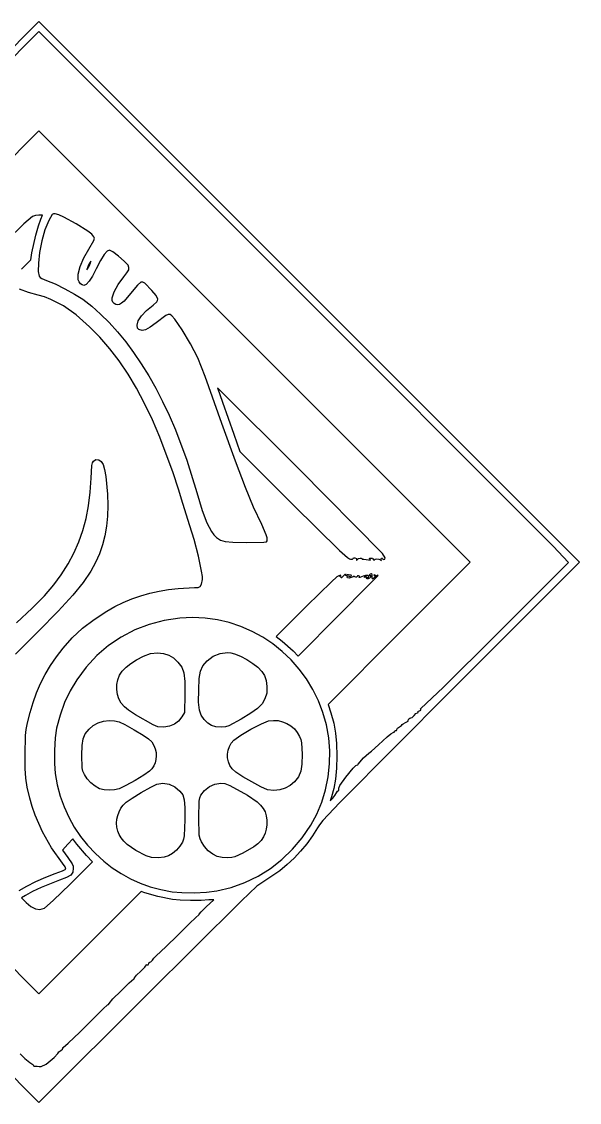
# Model space of a CAD drawing. Extents: x 261 to 578, y 442 to 759.
# Drawn here: x 414.5 to 578.3, y 442.1 to 759.2 of the extents above; entities that cross this region are included whole.
import ezdxf

# ---------------------------------------------------------------- set-up
doc = ezdxf.new("R2010")
doc.units = 0

msp = doc.modelspace()

# ---------------------------------------------------------------- linework, layer by layer
at = {"layer": 'Calque 1'}
for p, q in [((340.3353, 679.8946), (419.644, 759.2033)), ((419.644, 759.2033), (498.9527, 679.8946)), ((419.64395, 756.2918), (346.47005, 683.1347)), ((492.81785, 683.1347), (419.64395, 756.2918)), ((356.34245, 663.8864), (419.64395, 727.1879)), ((419.64395, 727.1879), (482.94515, 663.8867)), ((417.69876, 702.0537), (415.166312, 699.827037)), ((418.604391, 702.333563), (417.69876, 702.0537)), ((419.609, 702.45), (418.604391, 702.333563)), ((419.453122, 699.241539), (420.1422, 701.1934)), ((420.68429, 702.4502), (419.609, 702.45)), ((420.1422, 701.1934), (420.68429, 702.4502)), ((422.49309, 700.8464), (421.40005, 698.12818)), ((423.472227, 702.5742), (422.49309, 700.8464)), ((423.859656, 702.776675), (423.472227, 702.5742)), ((424.40629, 702.7666), (423.859656, 702.776675)), ((425.435701, 702.489602), (424.40629, 702.7666)), ((426.915999, 701.855184), (425.435701, 702.489602)), ((430.55193, 699.911), (426.915999, 701.855184)), ((415.166312, 699.827037), (410.25044, 695.0302)), ((418.672181, 696.530237), (419.453122, 699.241539)), ((421.40005, 698.12818), (420.469232, 694.867963)), ((433.959441, 697.727866), (430.55193, 699.911)), ((435.154214, 696.794761), (433.959441, 697.727866)), ((417.51987, 691.3906), (418.672181, 696.530237)), ((420.469232, 694.867963), (419.795309, 691.459189)), ((434.26575, 692.4488), (435.741471, 694.989888)), ((435.78389, 696.0996), (435.154214, 696.794761)), ((435.741471, 694.989888), (435.903853, 695.632311)), ((435.903853, 695.632311), (435.78389, 696.0996)), ((417.21308, 689.2936), (417.51987, 691.3906)), ((419.795309, 691.459189), (419.47295, 688.2953)), ((432.835798, 689.886342), (434.26575, 692.4488)), ((439.644149, 691.819833), (438.767316, 690.845463)), ((440.38493, 692.1317), (439.644149, 691.819833)), ((441.322181, 691.608102), (440.38493, 692.1317)), ((442.931567, 690.365938), (441.322181, 691.608102)), ((414.52621, 686.6188), (417.21308, 689.2936)), ((419.47295, 688.2953), (419.436113, 685.921439)), ((431.775912, 687.335163), (432.835798, 689.886342)), ((434.88317, 688.8875), (434.220569, 687.811387)), ((434.35968, 687.461), (434.788739, 688.409075)), ((434.788739, 688.409075), (434.88317, 688.8875)), ((434.88317, 688.8875), (434.88317, 688.8875)), ((437.712353, 689.150436), (436.43718, 686.6766)), ((438.767316, 690.845463), (437.712353, 689.150436)), ((444.614255, 688.898155), (442.931567, 690.365938)), ((445.77141, 687.6977), (444.614255, 688.898155)), ((419.436113, 685.921439), (419.695647, 684.560688)), ((431.092113, 684.146886), (431.183078, 685.077477)), ((431.183078, 685.077477), (431.775912, 687.335163)), ((434.220569, 687.811387), (433.68, 686.3548)), ((433.68, 686.3548), (434.35968, 687.461)), ((436.43718, 686.6766), (435.316688, 684.532364)), ((444.50659, 684.3265), (445.465202, 685.530472)), ((445.465202, 685.530472), (445.966902, 686.417325)), ((446.054652, 687.101566), (445.77141, 687.6977)), ((445.966902, 686.417325), (446.054652, 687.101566)), ((419.695647, 684.560688), (419.998188, 684.131102)), ((419.998188, 684.131102), (420.448783, 683.799842)), ((420.448783, 683.799842), (421.89275, 683.2257)), ((421.89275, 683.2257), (424.36875, 682.235388)), ((424.36875, 682.235388), (427.251944, 680.834975)), ((431.15428, 683.3955), (431.092113, 684.146886)), ((431.392034, 682.821534), (431.15428, 683.3955)), ((431.796137, 682.31385), (431.392034, 682.821534)), ((432.285557, 681.951366), (431.796137, 682.31385)), ((432.77926, 681.813), (432.285557, 681.951366)), ((433.49595, 682.111505), (432.77926, 681.813)), ((434.339019, 683.014313), (433.49595, 682.111505)), ((435.316688, 684.532364), (434.339019, 683.014313)), ((441.668981, 679.9332), (442.83728, 682.088131)), ((442.83728, 682.088131), (444.50659, 684.3265)), ((448.578535, 681.871475), (446.97644, 680.0125)), ((449.54208, 682.7391), (448.578535, 681.871475)), ((450.101661, 682.779694), (449.54208, 682.7391)), ((450.734761, 682.467375), (450.101661, 682.779694)), ((452.80738, 680.3565), (450.734761, 682.467375)), ((570.52095, 605.2636), (492.81785, 683.1347)), ((416.536679, 679.738325), (413.95555, 680.6564)), ((419.39848, 678.9311), (416.536679, 679.738325)), ((421.237894, 678.407982), (419.39848, 678.9311)), ((427.251944, 680.834975), (430.099241, 679.2549)), ((430.099241, 679.2549), (432.46755, 677.7256)), ((441.112227, 678.116219), (441.668981, 679.9332)), ((446.97644, 680.0125), (444.60472, 677.216913)), ((454.06191, 678.810672), (452.80738, 680.3565)), ((454.522954, 677.7683), (454.06191, 678.810672)), ((498.9527, 679.8946), (578.2614, 600.586)), ((423.078894, 677.711791), (421.237894, 678.407982)), ((424.92734, 676.838941), (423.078894, 677.711791)), ((426.789093, 675.78585), (424.92734, 676.838941)), ((430.57596, 673.124609), (426.789093, 675.78585)), ((432.46755, 677.7256), (435.114727, 675.682537)), ((435.114727, 675.682537), (437.705058, 673.410418)), ((441.097721, 677.413995), (441.112227, 678.116219)), ((441.27755, 676.8917), (441.097721, 677.413995)), ((441.664875, 676.500963), (441.27755, 676.8917)), ((442.173452, 676.2462), (441.664875, 676.500963)), ((442.724829, 676.153138), (442.173452, 676.2462)), ((443.24055, 676.2475), (442.724829, 676.153138)), ((443.892655, 676.600642), (443.24055, 676.2475)), ((444.60472, 677.216913), (443.892655, 676.600642)), ((451.186179, 674.40382), (453.15956, 676.0261)), ((453.15956, 676.0261), (454.214256, 676.937428)), ((454.214256, 676.937428), (454.463338, 677.344674)), ((454.463338, 677.344674), (454.522954, 677.7683)), ((434.48638, 669.6994), (430.57596, 673.124609)), ((437.705058, 673.410418), (440.234849, 670.915501)), ((448.799798, 671.400423), (449.716826, 672.841662)), ((449.716826, 672.841662), (451.186179, 674.40382)), ((456.869009, 672.93155), (454.03607, 670.8266)), ((457.582339, 673.250863), (456.869009, 672.93155)), ((458.1048, 673.2467), (457.582339, 673.250863)), ((458.652769, 672.83763), (458.1048, 673.2467)), ((459.470414, 671.877525), (458.652769, 672.83763)), ((437.539859, 666.585874), (434.48638, 669.6994)), ((440.234849, 670.915501), (442.700405, 668.204042)), ((448.48339, 670.1409), (448.799798, 671.400423)), ((448.601025, 669.300625), (448.48339, 670.1409)), ((448.99517, 668.8577), (448.601025, 669.300625)), ((452.269807, 669.518441), (450.942571, 668.79395)), ((454.03607, 670.8266), (452.269807, 669.518441)), ((461.642367, 668.731), (459.470414, 671.877525)), ((440.43462, 663.237645), (437.539859, 666.585874)), ((442.700405, 668.204042), (445.098031, 665.2823)), ((449.90186, 668.593559), (448.99517, 668.8577)), ((450.942571, 668.79395), (449.90186, 668.593559)), ((464.07594, 664.6607), (461.642367, 668.731)), ((443.181876, 659.637054), (440.43462, 663.237645)), ((445.098031, 665.2823), (447.424033, 662.15653)), ((466.22641, 660.5202), (464.07594, 664.6607)), ((482.94515, 663.8867), (546.24635, 600.5855)), ((445.792838, 655.766437), (443.181876, 659.637054)), ((447.424033, 662.15653), (449.674717, 658.83299)), ((468.451172, 655.114325), (466.22641, 660.5202)), ((449.674717, 658.83299), (451.846387, 655.317938)), ((448.278717, 651.608135), (445.792838, 655.766437)), ((451.846387, 655.317938), (453.935351, 651.617629)), ((473.35816, 641.3317), (468.451172, 655.114325)), ((450.650726, 647.144486), (448.278717, 651.608135)), ((453.935351, 651.617629), (455.937912, 647.738322)), ((495.86244, 627.9731), (472.01554, 651.7856)), ((472.01554, 651.7856), (473.5021, 647.5522)), ((452.920076, 642.357828), (450.650726, 647.144486)), ((455.937912, 647.738322), (457.850377, 643.686273)), ((473.5021, 647.5522), (476.79238, 638.1805)), ((455.09798, 637.2305), (452.920076, 642.357828)), ((457.850377, 643.686273), (459.669052, 639.467739)), ((477.293555, 630.272002), (473.35816, 641.3317)), ((459.669052, 639.467739), (463.010249, 630.556246)), ((476.79238, 638.1805), (478.59609, 633.0421)), ((459.012383, 626.814787), (455.09798, 637.2305)), ((478.59609, 633.0421), (494.42989, 617.2695)), ((434.95005, 625.2878), (435.190779, 628.966812)), ((435.190779, 628.966812), (435.368312, 629.757411)), ((435.368312, 629.757411), (435.63253, 630.1982)), ((435.63253, 630.1982), (436.370846, 630.679942)), ((436.370846, 630.679942), (437.161217, 630.661462)), ((437.161217, 630.661462), (437.888113, 630.180777)), ((437.888113, 630.180777), (438.436, 629.2759)), ((438.436, 629.2759), (438.852528, 627.796459)), ((463.010249, 630.556246), (465.93195, 621.0539)), ((480.207846, 622.507213), (477.293555, 630.272002)), ((520.47654, 603.1287), (495.86244, 627.9731)), ((434.666389, 621.096126), (434.95005, 625.2878)), ((438.852528, 627.796459), (439.230517, 625.728025)), ((439.230517, 625.728025), (439.75349, 620.5975)), ((460.629881, 621.98952), (459.012383, 626.814787)), ((461.87719, 617.8306), (460.629881, 621.98952)), ((482.609245, 616.743967), (480.207846, 622.507213)), ((434.174835, 617.166223), (434.666389, 621.096126)), ((439.75349, 620.5975), (439.858656, 617.240187)), ((465.93195, 621.0539), (467.490834, 615.804358)), ((433.463449, 613.459425), (434.174835, 617.166223)), ((439.858656, 617.240187), (439.772079, 614.099844)), ((463.94143, 611.216), (461.87719, 617.8306)), ((467.490834, 615.804358), (468.881107, 612.096188)), ((485.00596, 611.6889), (482.609245, 616.743967)), ((494.42989, 617.2695), (507.81369, 604.0731)), ((432.520292, 609.937062), (433.463449, 613.459425)), ((439.772079, 614.099844), (439.48666, 611.143879)), ((468.881107, 612.096188), (470.260539, 609.574498)), ((431.333426, 606.560467), (432.520292, 609.937062)), ((439.48666, 611.143879), (438.995297, 608.3397)), ((465.196224, 607.264797), (463.94143, 611.216)), ((470.260539, 609.574498), (470.995493, 608.647681)), ((486.369905, 608.660075), (485.00596, 611.6889)), ((429.890911, 603.29097), (431.333426, 606.560467)), ((438.995297, 608.3397), (438.290893, 605.654715)), ((466.459272, 602.3574), (465.196224, 607.264797)), ((470.995493, 608.647681), (471.7869, 607.8844)), ((471.7869, 607.8844), (472.903776, 607.068306)), ((472.903776, 607.068306), (474.244471, 606.6319)), ((474.244471, 606.6319), (476.517614, 606.454919)), ((476.517614, 606.454919), (480.43183, 606.4171)), ((480.43183, 606.4171), (485.64036, 606.479313)), ((485.64036, 606.479313), (486.433612, 606.617223)), ((486.593054, 607.7253), (486.369905, 608.660075)), ((486.433612, 606.617223), (486.61268, 606.8698)), ((486.61272, 606.8698), (486.593054, 607.7253)), ((486.61268, 606.8698), (486.61272, 606.8698)), ((428.180809, 600.089904), (429.890911, 603.29097)), ((437.366347, 603.056331), (436.214559, 600.511957)), ((438.290893, 605.654715), (437.366347, 603.056331)), ((507.81369, 604.0731), (510.183743, 601.962497)), ((521.206599, 601.8282), (520.47654, 603.1287)), ((575.05011, 600.5495), (570.52095, 605.2636)), ((426.19118, 596.9186), (428.180809, 600.089904)), ((436.214559, 600.511957), (434.82843, 597.989)), ((467.385342, 597.961053), (466.459272, 602.3574)), ((510.183743, 601.962497), (510.761735, 601.581032)), ((510.761735, 601.581032), (511.11539, 601.4781)), ((511.11539, 601.4781), (511.676222, 601.5308)), ((511.676222, 601.5308), (511.82847, 601.6837)), ((511.82847, 601.6837), (511.920402, 601.82645)), ((511.920402, 601.82645), (512.33623, 601.8546)), ((512.33623, 601.8546), (512.797181, 601.715825)), ((512.797181, 601.715825), (512.85833, 601.3933)), ((512.85833, 601.3933), (512.813818, 601.12035)), ((512.813818, 601.12035), (513.08627, 601.3823)), ((513.08627, 601.3823), (513.471115, 601.67335)), ((513.471115, 601.67335), (513.90162, 601.8159)), ((513.90162, 601.8159), (513.90162, 601.8133)), ((513.90162, 601.8133), (514.228627, 601.778487)), ((514.228627, 601.778487), (514.36464, 601.6428)), ((514.36464, 601.6428), (514.539514, 601.497188)), ((514.539514, 601.497188), (514.95996, 601.4379)), ((514.95996, 601.4379), (516.32606, 601.2646)), ((516.32606, 601.2646), (516.89807, 601.191013)), ((516.644412, 601.774238), (517.10771, 601.8153)), ((516.77942, 601.4715), (516.644412, 601.774238)), ((516.89807, 601.191013), (516.77942, 601.4715)), ((517.10771, 601.8153), (517.531094, 601.735138)), ((517.531094, 601.735138), (517.64223, 601.5964)), ((517.64223, 601.5964), (517.79991, 601.25)), ((517.79991, 601.25), (517.989876, 601.195625)), ((517.989876, 601.195625), (518.069, 601.298)), ((518.069, 601.298), (518.296722, 601.487238)), ((518.296722, 601.487238), (518.82911, 601.54815)), ((518.82911, 601.54815), (519.440578, 601.481488)), ((519.440578, 601.481488), (519.90554, 601.288)), ((519.90554, 601.288), (520.165376, 601.113825)), ((520.046296, 601.5675), (520.18116, 601.7767)), ((520.09966, 601.298), (520.046296, 601.5675)), ((520.165376, 601.113825), (520.09966, 601.298)), ((520.18116, 601.7767), (520.371073, 601.811563)), ((520.371073, 601.811563), (520.45006, 601.6626)), ((520.45006, 601.6626), (520.56664, 601.464713)), ((520.56664, 601.464713), (520.84693, 601.3824)), ((520.84693, 601.3824), (521.163714, 601.495003)), ((521.163714, 601.495003), (521.206599, 601.8282)), ((546.24635, 600.5855), (525.38545, 579.7233)), ((578.2614, 600.586), (540.5129, 562.8166)), ((553.52081, 579.0191), (575.05011, 600.5495)), ((423.984045, 593.923867), (426.19118, 596.9186)), ((434.82843, 597.989), (432.594039, 594.648244)), ((467.614124, 596.413037), (467.385342, 597.961053)), ((467.6292, 595.543), (467.614124, 596.413037)), ((507.07077, 596.264248), (505.475564, 594.861813)), ((507.67505, 596.5704), (507.07077, 596.264248)), ((507.939161, 596.433862), (507.67505, 596.5704)), ((508.01902, 596.6514), (507.939161, 596.433862)), ((508.070289, 596.866988), (508.01902, 596.6514)), ((508.26615, 596.6304), (508.070289, 596.866988)), ((508.37525, 595.9689), (508.26615, 596.6304)), ((508.92056, 596.4855), (508.480175, 596.006325)), ((509.400664, 596.949088), (508.92056, 596.4855)), ((509.60116, 596.9485), (509.400664, 596.949088)), ((509.684394, 596.714937), (509.60116, 596.9485)), ((509.88267, 596.6178), (509.684394, 596.714937)), ((510.032669, 596.695275), (509.88267, 596.6178)), ((510.043177, 597.0157), (509.99984, 596.8815)), ((509.99984, 596.8815), (510.032669, 596.695275)), ((510.48619, 596.8985), (510.043177, 597.0157)), ((510.0543, 596.2684), (510.230991, 596.50962)), ((510.176551, 596.017264), (510.0543, 596.2684)), ((510.230991, 596.50962), (510.491827, 596.604788)), ((511.25096, 596.767), (510.48619, 596.8985)), ((510.491827, 596.604788), (511.09296, 596.3444)), ((511.09296, 596.3444), (511.300216, 596.23535)), ((511.36636, 596.4767), (511.25096, 596.767)), ((511.83072, 596.3354), (511.286257, 596.059192)), ((511.300216, 596.23535), (511.36636, 596.4767)), ((512.125641, 596.50615), (511.83072, 596.3354)), ((512.24831, 596.4294), (512.125641, 596.50615)), ((512.36489, 596.250788), (512.24831, 596.4294)), ((512.64518, 596.1765), (512.36489, 596.250788)), ((512.925475, 596.241263), (512.64518, 596.1765)), ((513.04206, 596.397), (512.925475, 596.241263)), ((513.163229, 596.552725), (513.04206, 596.397)), ((513.45455, 596.6174), (513.163229, 596.552725)), ((513.697824, 596.539713), (513.45455, 596.6174)), ((513.652674, 596.15118), (513.70352, 596.3529)), ((513.70352, 596.3529), (513.697824, 596.539713)), ((514.74858, 596.4559), (513.827639, 596.102863)), ((515.490719, 596.685289), (514.74858, 596.4559)), ((515.207431, 596.142913), (515.29052, 596.3518)), ((515.35982, 596.181), (515.207431, 596.142913)), ((515.29052, 596.3518), (515.524913, 596.539825)), ((515.589875, 596.213663), (515.35982, 596.181)), ((516.124969, 596.649788), (515.490719, 596.685289)), ((515.524913, 596.539825), (515.82058, 596.2648)), ((515.74577, 596.0466), (515.589875, 596.213663)), ((515.82058, 596.2648), (516.094719, 596.009663)), ((516.46122, 596.404417), (516.124969, 596.649788)), ((516.30936, 596.0042), (516.46122, 596.404417)), ((516.58613, 596.8368), (516.546554, 596.645525)), ((516.546554, 596.645525), (516.79992, 596.6827)), ((516.841666, 597.055375), (516.58613, 596.8368)), ((516.91817, 596.2303), (516.636375, 595.860736)), ((516.79992, 596.6827), (517.075488, 596.695375)), ((517.18739, 597.1463), (516.841666, 597.055375)), ((517.075488, 596.695375), (516.91817, 596.2303)), ((517.469582, 597.0022), (517.18739, 597.1463)), ((517.399015, 595.997063), (517.43538, 596.5011)), ((517.43538, 596.5011), (517.469582, 597.0022)), ((518.00291, 596.8817), (517.94224, 596.7676)), ((517.94224, 596.7676), (518.21697, 596.4933)), ((518.47663, 596.5999), (518.00291, 596.8817)), ((518.21697, 596.4933), (518.573631, 596.165888)), ((518.573631, 596.165888), (518.26757, 596.0964)), ((518.751141, 596.508475), (518.47663, 596.5999)), ((518.490981, 596.012977), (519.08848, 596.632704)), ((519.21985, 596.7856), (518.751141, 596.508475)), ((519.08848, 596.632704), (519.21985, 596.7856)), ((421.230454, 590.757937), (423.984045, 593.923867)), ((432.594039, 594.648244), (429.547337, 590.887075)), ((460.52217, 592.8974), (465.3303, 593.1746)), ((465.3303, 593.1746), (466.364603, 593.209075)), ((466.364603, 593.209075), (466.945076, 593.4639)), ((466.945076, 593.4639), (467.292886, 594.166175)), ((467.292886, 594.166175), (467.6292, 595.543)), ((505.475564, 594.861813), (498.27978, 587.8046)), ((507.75145, 585.1611), (516.08575, 593.563738)), ((508.480175, 596.006325), (508.37525, 595.9689)), ((510.661035, 595.950338), (510.176551, 596.017264)), ((511.286257, 596.059192), (510.661035, 595.950338)), ((513.827639, 596.102863), (513.652674, 596.15118)), ((515.964818, 595.755508), (515.74577, 596.0466)), ((516.290139, 595.698013), (515.964818, 595.755508)), ((516.08575, 593.563738), (518.490981, 596.012977)), ((516.094719, 596.009663), (516.30936, 596.0042)), ((516.636375, 595.860736), (516.290139, 595.698013)), ((517.53899, 595.6917), (517.399015, 595.997063)), ((517.726543, 595.6581), (517.53899, 595.6917)), ((517.80455, 595.8078), (517.726543, 595.6581)), ((517.940563, 596.009888), (517.80455, 595.8078)), ((518.26757, 596.0964), (517.940563, 596.009888)), ((417.6668, 587.137639), (421.230454, 590.757937)), ((429.547337, 590.887075), (425.306407, 586.266219)), ((444.354955, 588.769873), (446.883282, 589.816319)), ((446.883282, 589.816319), (449.486813, 590.722112)), ((449.486813, 590.722112), (452.159006, 591.485186)), ((452.159006, 591.485186), (454.893323, 592.10347)), ((454.893323, 592.10347), (457.683225, 592.574898)), ((457.683225, 592.574898), (460.52217, 592.8974)), ((413.02948, 582.7798), (417.6668, 587.137639)), ((439.55007, 586.2633), (441.908371, 587.584844)), ((441.908371, 587.584844), (444.354955, 588.769873)), ((498.27978, 587.8046), (489.22442, 578.7568)), ((425.306407, 586.266219), (419.48933, 580.3464)), ((432.43723, 581.192437), (435.810278, 583.817555)), ((435.810278, 583.817555), (439.55007, 586.2633)), ((456.382465, 583.51), (451.95379, 582.346647)), ((461.00486, 584.1942), (456.382465, 583.51)), ((464.729223, 584.366857), (461.00486, 584.1942)), ((468.39931, 584.193831), (464.729223, 584.366857)), ((471.99712, 583.688255), (468.39931, 584.193831)), ((475.504652, 582.863259), (471.99712, 583.688255)), ((495.7039, 573.0697), (507.7515, 585.1616)), ((507.7515, 585.1616), (507.75145, 585.1611)), ((419.48933, 580.3464), (412.784153, 573.562317)), ((429.418002, 578.376952), (432.43723, 581.192437)), ((447.741309, 580.717595), (443.767497, 578.6363)), ((451.95379, 582.346647), (447.741309, 580.717595)), ((478.903905, 581.731977), (475.504652, 582.863259)), ((482.176877, 580.307539), (478.903905, 581.731977)), ((485.305566, 578.603078), (482.176877, 580.307539)), ((426.73967, 575.3601), (429.418002, 578.376952)), ((443.767497, 578.6363), (440.054832, 576.116218)), ((488.271973, 576.631725), (485.305566, 578.603078)), ((489.22442, 578.7568), (491.01293, 577.3861)), ((491.01293, 577.3861), (494.2476, 574.5426)), ((525.38545, 579.7233), (504.52455, 558.8612)), ((538.240747, 563.85945), (553.52081, 579.0191)), ((424.798442, 572.817869), (426.73967, 575.3601)), ((440.054832, 576.116218), (436.625787, 573.170803)), ((452.333119, 573.835587), (454.43659, 573.9783)), ((454.43659, 573.9783), (456.227317, 573.820058)), ((472.806379, 573.83325), (474.93016, 574.096197)), ((474.93016, 574.096197), (475.983555, 574.000625)), ((475.983555, 574.000625), (477.00791, 573.7475)), ((491.058094, 574.406612), (488.271973, 576.631725)), ((493.645929, 571.94087), (491.058094, 574.406612)), ((494.2476, 574.5426), (495.7039, 573.0697)), ((423.054165, 570.254942), (424.798442, 572.817869)), ((436.625787, 573.170803), (433.502838, 569.813512)), ((445.194775, 569.800897), (446.583521, 570.909211)), ((446.583521, 570.909211), (448.276891, 571.979197)), ((448.276891, 571.979197), (450.28499, 573.0235)), ((450.28499, 573.0235), (452.333119, 573.835587)), ((456.227317, 573.820058), (457.754446, 573.344687)), ((457.754446, 573.344687), (459.124115, 572.503973)), ((459.124115, 572.503973), (460.44246, 571.2497)), ((460.44246, 571.2497), (461.562217, 569.772144)), ((467.730399, 570.188986), (468.98173, 571.621)), ((468.98173, 571.621), (469.841199, 572.37325)), ((469.841199, 572.37325), (470.776818, 572.995803)), ((470.776818, 572.995803), (472.806379, 573.83325)), ((477.00791, 573.7475), (478.756295, 573.030764)), ((478.756295, 573.030764), (480.650749, 572.034738)), ((480.650749, 572.034738), (482.438866, 570.905117)), ((482.438866, 570.905117), (483.86824, 569.7876)), ((496.017477, 569.247631), (493.645929, 571.94087)), ((420.124326, 564.999887), (421.498804, 567.654541)), ((421.498804, 567.654541), (423.054165, 570.254942)), ((433.502838, 569.813512), (430.70846, 566.0578)), ((443.290737, 567.418714), (444.100549, 568.641612)), ((444.100549, 568.641612), (445.194775, 569.800897)), ((461.562217, 569.772144), (462.189275, 568.084025)), ((462.189275, 568.084025), (462.44629, 565.607544)), ((466.65961, 566.502095), (467.009596, 568.665988)), ((467.009596, 568.665988), (467.730399, 570.188986)), ((483.86824, 569.7876), (485.087671, 568.531136)), ((485.087671, 568.531136), (485.876436, 567.304588)), ((498.154737, 566.340028), (496.017477, 569.247631)), ((418.922698, 562.274204), (420.124326, 564.999887)), ((430.70846, 566.0578), (428.783935, 562.827039)), ((442.46674, 563.2419), (442.483937, 564.731501)), ((442.483937, 564.731501), (442.755234, 566.119558)), ((442.755234, 566.119558), (443.290737, 567.418714)), ((462.44629, 565.607544), (462.45592, 561.7649)), ((466.52073, 563.1474), (466.65961, 566.502095)), ((485.876436, 567.304588), (486.326203, 565.914295)), ((486.326203, 565.914295), (486.52864, 564.1666)), ((500.039706, 563.231192), (498.154737, 566.340028)), ((417.885885, 559.460714), (418.922698, 562.274204)), ((428.783935, 562.827039), (427.155821, 559.382388)), ((442.679115, 561.777277), (442.46674, 563.2419)), ((443.11159, 560.463487), (442.679115, 561.777277)), ((462.45592, 561.7649), (462.37412, 556.4891)), ((466.507382, 559.554906), (466.52073, 563.1474)), ((486.512192, 562.126575), (485.97202, 560.5364)), ((486.52864, 564.1666), (486.512192, 562.126575)), ((501.654384, 559.934254), (500.039706, 563.231192)), ((540.5129, 562.8166), (507.853575, 530.000175)), ((531.73621, 557.6464), (538.240747, 563.85945)), ((417.005853, 556.542638), (417.885885, 559.460714)), ((427.155821, 559.382388), (425.829457, 555.736642)), ((443.777885, 559.26923), (443.11159, 560.463487)), ((444.69172, 558.1632), (443.777885, 559.26923)), ((445.925862, 557.182375), (444.69172, 558.1632)), ((466.711374, 557.226275), (466.507382, 559.554906)), ((485.101227, 559.063917), (483.798699, 557.701713)), ((485.97202, 560.5364), (485.101227, 559.063917)), ((502.980769, 556.462346), (501.654384, 559.934254)), ((504.52455, 558.8612), (505.31409, 556.3736)), ((416.27457, 553.5032), (417.005853, 556.542638)), ((425.829457, 555.736642), (424.81018, 551.9026)), ((448.00907, 555.799475), (445.925862, 557.182375)), ((453.11367, 552.8437), (448.00907, 555.799475)), ((461.57337, 555.195), (460.58656, 553.935892)), ((462.37412, 556.4891), (461.57337, 555.195)), ((467.223066, 555.671156), (466.711374, 557.226275)), ((468.13282, 554.3992), (467.223066, 555.671156)), ((481.844419, 556.260402), (479.01837, 554.5506)), ((483.798699, 557.701713), (481.844419, 556.260402)), ((504.00086, 552.8286), (502.980769, 556.462346)), ((505.31409, 556.3736), (506.171966, 553.332242)), ((528.76611, 554.9147), (529.2014, 555.04115)), ((529.2014, 555.04115), (529.73788, 555.5861)), ((529.73788, 555.5861), (530.269169, 556.160538)), ((530.269169, 556.160538), (530.70202, 556.3995)), ((530.70202, 556.3995), (530.915612, 556.468375)), ((530.915612, 556.468375), (530.91982, 556.634)), ((530.91982, 556.634), (530.97985, 556.842075)), ((530.97985, 556.842075), (531.3277, 557.0131)), ((531.3277, 557.0131), (531.683661, 557.2044)), ((531.68071, 557.4809), (531.611328, 557.666325)), ((531.611328, 557.666325), (531.73621, 557.6464)), ((531.683661, 557.2044), (531.68071, 557.4809)), ((415.892395, 551.535869), (416.27457, 553.5032)), ((424.81018, 551.9026), (424.436206, 549.102456)), ((434.32215, 551.5963), (435.557508, 552.707717)), ((435.557508, 552.707717), (436.96922, 553.506938)), ((436.96922, 553.506938), (438.547214, 553.989639)), ((438.547214, 553.989639), (440.28142, 554.1515)), ((440.28142, 554.1515), (441.795308, 554.084394)), ((441.795308, 554.084394), (443.14487, 553.74515)), ((443.14487, 553.74515), (444.881717, 552.926881)), ((444.881717, 552.926881), (447.55746, 551.4227)), ((453.1137, 552.8437), (453.11367, 552.8437)), ((454.536676, 552.290837), (453.1137, 552.8437)), ((456.31447, 552.229), (454.536676, 552.290837)), ((457.976364, 552.463739), (456.31447, 552.229)), ((459.393976, 553.029088), (457.976364, 552.463739)), ((460.58656, 553.935892), (459.393976, 553.029088)), ((469.223567, 553.369975), (468.13282, 554.3992)), ((470.30137, 552.6502), (469.223567, 553.369975)), ((471.543518, 552.27725), (470.30137, 552.6502)), ((470.30137, 552.6502), (470.30137, 552.6502)), ((473.22962, 552.2274), (471.543518, 552.27725)), ((474.357863, 552.3168), (473.22962, 552.2274)), ((475.37563, 552.604125), (474.357863, 552.3168)), ((479.01837, 554.5506), (475.37563, 552.604125)), ((481.864019, 551.628388), (484.913598, 553.202442)), ((484.913598, 553.202442), (487.05208, 554.0341)), ((487.05208, 554.0341), (488.430842, 554.193042)), ((488.430842, 554.193042), (489.803194, 554.111002)), ((489.803194, 554.111002), (491.137613, 553.803888)), ((491.137613, 553.803888), (492.402573, 553.287613)), ((492.402573, 553.287613), (493.566547, 552.578085)), ((493.566547, 552.578085), (494.598012, 551.691217)), ((504.670952, 549.084254), (504.00086, 552.8286)), ((506.171966, 553.332242), (506.716492, 550.459212)), ((524.68351, 551.4823), (524.916675, 551.889375)), ((524.916675, 551.889375), (525.47726, 552.2984)), ((525.47726, 552.2984), (526.037849, 552.659025)), ((526.037849, 552.659025), (526.27101, 552.9496)), ((526.27101, 552.9496), (526.541084, 553.217175)), ((526.541084, 553.217175), (527.19041, 553.5227)), ((527.19041, 553.5227), (527.99348, 553.9715)), ((527.959112, 554.243764), (528.154896, 554.587513)), ((527.99348, 553.9715), (527.959112, 554.243764)), ((528.154896, 554.587513), (528.46313, 554.859055)), ((528.46313, 554.859055), (528.76611, 554.9147)), ((415.55613, 544.0972), (415.678447, 549.7467)), ((415.678447, 549.7467), (415.892395, 551.535869)), ((424.436206, 549.102456), (424.221981, 545.3476)), ((432.281505, 546.825963), (432.573841, 548.7524)), ((432.573841, 548.7524), (433.212701, 550.192988)), ((433.212701, 550.192988), (434.32215, 551.5963)), ((447.55746, 551.4227), (450.229421, 549.847937)), ((450.229421, 549.847937), (451.827636, 548.760075)), ((451.827636, 548.760075), (452.742738, 547.84835)), ((476.86918, 548.3829), (478.862745, 549.844389)), ((478.862745, 549.844389), (481.864019, 551.628388)), ((494.598012, 551.691217), (495.465441, 550.642919)), ((495.465441, 550.642919), (496.13731, 549.4491)), ((496.13731, 549.4491), (496.462898, 548.595514)), ((496.462898, 548.595514), (496.663691, 547.636037)), ((504.97175, 545.268772), (504.670952, 549.084254)), ((506.716492, 550.459212), (507.000465, 547.374852)), ((519.26712, 547.0068), (521.86074, 549.3219)), ((521.86074, 549.3219), (522.923324, 550.20945)), ((522.923324, 550.20945), (523.56479, 550.5786)), ((523.56479, 550.5786), (523.850596, 550.694775)), ((523.850596, 550.694775), (524.05808, 550.974)), ((524.05808, 550.974), (524.234789, 551.21025)), ((524.234789, 551.21025), (524.44665, 551.223)), ((524.44665, 551.223), (524.613935, 551.238538)), ((524.613935, 551.238538), (524.68351, 551.4823)), ((432.21163, 543.9651), (432.281505, 546.825963)), ((452.742738, 547.84835), (453.36536, 546.802)), ((453.36536, 546.802), (453.761797, 545.811049)), ((453.761797, 545.811049), (453.990824, 544.786416)), ((474.974767, 544.3082), (475.148058, 545.423422)), ((475.148058, 545.423422), (475.522714, 546.492428)), ((475.522714, 546.492428), (476.097, 547.487995)), ((476.097, 547.487995), (476.86918, 548.3829)), ((496.663691, 547.636037), (496.85078, 544.2296)), ((507.000465, 547.374852), (507.07668, 543.6995)), ((517.2587, 545.1816), (519.26712, 547.0068)), ((415.590998, 540.106387), (415.55613, 544.0972)), ((424.221981, 545.3476), (424.196601, 541.554569)), ((432.31445, 540.21775), (432.21163, 543.9651)), ((453.962824, 542.730725), (453.713881, 541.746979)), ((454.056486, 543.751756), (453.962824, 542.730725)), ((453.990824, 544.786416), (454.056486, 543.751756)), ((475.00458, 543.173984), (474.974767, 544.3082)), ((475.239232, 542.047997), (475.00458, 543.173984)), ((496.85078, 544.2296), (496.826692, 541.309837)), ((504.910318, 541.427467), (504.97175, 545.268772)), ((507.07668, 543.6995), (506.970902, 540.139091)), ((513.30643, 541.32), (514.89393, 543.1493)), ((514.89393, 543.1493), (516.48143, 544.5636)), ((516.48143, 544.5636), (517.2587, 545.1816)), ((415.772378, 537.1844), (415.590998, 540.106387)), ((424.196601, 541.554569), (424.38916, 538.6399)), ((432.537908, 539.282597), (432.31445, 540.21775)), ((432.96045, 538.3391), (432.537908, 539.282597)), ((452.0758, 539.256), (450.46159, 538.141764)), ((452.766327, 539.985961), (452.0758, 539.256)), ((453.313701, 540.824172), (452.766327, 539.985961)), ((453.713881, 541.746979), (453.313701, 540.824172)), ((475.68046, 540.957461), (475.239232, 542.047997)), ((476.33, 539.9296), (475.68046, 540.957461)), ((477.41953, 538.988302), (476.33, 539.9296)), ((496.515646, 539.236375), (495.818127, 537.6479)), ((496.826692, 541.309837), (496.515646, 539.236375)), ((504.493716, 537.60565), (504.910318, 541.427467)), ((506.970902, 540.139091), (506.671524, 536.96585)), ((509.66399, 537.4994), (511.899226, 540.156687)), ((511.899226, 540.156687), (512.67425, 540.898067)), ((512.67425, 540.898067), (513.09929, 541.1198)), ((513.09929, 541.1198), (513.245584, 541.151575)), ((513.245584, 541.151575), (513.30643, 541.32)), ((419.64315, 473.9827), (356.34205, 537.2838)), ((416.184243, 534.543812), (415.772378, 537.1844)), ((424.38916, 538.6399), (425.010876, 535.253849)), ((433.771978, 537.049361), (432.96045, 538.3391)), ((434.85608, 535.853062), (433.771978, 537.049361)), ((447.851674, 536.581287), (445.124845, 535.078917)), ((450.46159, 538.141764), (447.851674, 536.581287)), ((479.434284, 537.634513), (477.41953, 538.988302)), ((484.72637, 534.6423), (479.434284, 537.634513)), ((494.63462, 536.1831), (493.337226, 535.05262)), ((495.818127, 537.6479), (494.63462, 536.1831)), ((503.729009, 533.848633), (504.493716, 537.60565)), ((506.671524, 536.96585), (506.177804, 534.174209)), ((507.943339, 535.042662), (509.66399, 537.4994)), ((416.91057, 531.3972), (416.184243, 534.543812)), ((425.010876, 535.253849), (425.886956, 531.976264)), ((436.106847, 534.849983), (434.85608, 535.853062)), ((437.41837, 534.1399), (436.106847, 534.849983)), ((437.41837, 534.1398), (437.41837, 534.1399)), ((438.732398, 533.789575), (437.41837, 534.1398)), ((440.25039, 533.672675), (438.732398, 533.789575)), ((441.787755, 533.789137), (440.25039, 533.672675)), ((443.1599, 534.139), (441.787755, 533.789137)), ((445.124845, 535.078917), (443.1599, 534.139)), ((446.942499, 531.383014), (449.674625, 533.044613)), ((449.674625, 533.044613), (452.439961, 534.59238)), ((452.439961, 534.59238), (454.27769, 535.4654)), ((454.27769, 535.4654), (456.021443, 535.73657)), ((456.021443, 535.73657), (457.803941, 535.463363)), ((457.803941, 535.463363), (459.496277, 534.684748)), ((459.496277, 534.684748), (460.96954, 533.4397)), ((460.96954, 533.4397), (461.829418, 532.29247)), ((467.19116, 532.224), (468.242769, 533.655841)), ((468.242769, 533.655841), (469.642317, 534.77015)), ((469.642317, 534.77015), (471.270837, 535.494684)), ((471.270837, 535.494684), (473.00936, 535.7572)), ((473.00936, 535.7572), (474.175196, 535.618488)), ((474.175196, 535.618488), (475.641179, 535.0852)), ((475.641179, 535.0852), (480.84033, 532.222)), ((486.694944, 533.8152), (484.72636, 534.6423)), ((484.72636, 534.6423), (484.72637, 534.6423)), ((488.62143, 533.6463), (486.694944, 533.8152)), ((490.36325, 533.797973), (488.62143, 533.6463)), ((491.924309, 534.262162), (490.36325, 533.797973)), ((493.337226, 535.05262), (491.924309, 534.262162)), ((502.623257, 530.201728), (503.729009, 533.848633)), ((506.177804, 534.174209), (505.489, 531.7586)), ((506.516119, 532.123587), (506.96928, 532.8826)), ((506.96928, 532.8826), (507.265272, 533.421262)), ((507.265272, 533.421262), (507.53329, 533.6453)), ((507.53329, 533.6453), (507.661892, 533.72075)), ((507.615299, 534.320698), (507.943339, 535.042662)), ((507.62269, 533.9021), (507.615299, 534.320698)), ((507.661892, 533.72075), (507.62269, 533.9021)), ((417.614998, 528.8859), (416.91057, 531.3972)), ((425.886956, 531.976264), (427.012765, 528.816356)), ((444.37584, 529.330994), (445.2044, 530.1685)), ((445.2044, 530.1685), (446.942499, 531.383014)), ((461.829418, 532.29247), (462.297482, 530.889538)), ((462.297482, 530.889538), (462.474596, 528.663611)), ((466.60745, 525.5765), (466.693539, 530.474275)), ((466.693539, 530.474275), (466.868468, 531.487081)), ((466.868468, 531.487081), (467.19116, 532.224)), ((480.84033, 532.222), (483.656974, 530.292934)), ((483.656974, 530.292934), (484.672807, 529.336885)), ((501.183523, 526.710246), (502.623257, 530.201728)), ((507.853575, 530.000175), (502.957222, 524.804538)), ((505.489, 531.7586), (505.08702, 530.6193)), ((505.08702, 530.6193), (505.8702, 531.3696)), ((505.8702, 531.3696), (506.516119, 532.123587)), ((418.473022, 526.387461), (417.614998, 528.8859)), ((427.012765, 528.816356), (428.38367, 525.783338)), ((442.749375, 526.300775), (443.143541, 527.380479)), ((443.143541, 527.380479), (443.687292, 528.396103)), ((443.687292, 528.396103), (444.37584, 529.330994)), ((462.474596, 528.663611), (462.46162, 525.0474)), ((484.672807, 529.336885), (485.450215, 528.351175)), ((485.450215, 528.351175), (486.006622, 527.309318)), ((486.006622, 527.309318), (486.359453, 526.184828)), ((499.41687, 523.4195), (501.183523, 526.710246)), ((420.627526, 521.473487), (418.473022, 526.387461)), ((428.38367, 525.783338), (429.995036, 522.886421)), ((442.428941, 524.015734), (442.509579, 525.173643)), ((442.512245, 522.843703), (442.428941, 524.015734)), ((442.509579, 525.173643), (442.749375, 526.300775)), ((462.46162, 525.0474), (462.292419, 520.346025)), ((466.700381, 520.527913), (466.60745, 525.5765)), ((486.359453, 526.184828), (486.526134, 524.951218)), ((486.52409, 523.582), (486.369559, 522.262855)), ((486.526134, 524.951218), (486.52409, 523.582)), ((496.923474, 519.753917), (499.41687, 523.4195)), ((501.954311, 523.56019), (501.3766, 522.6659)), ((502.957222, 524.804538), (501.954311, 523.56019)), ((419.6442, 442.1003), (340.2689, 521.343)), ((423.329428, 516.74392), (420.627526, 521.473487)), ((429.995036, 522.886421), (431.842229, 520.134817)), ((431.842229, 520.134817), (433.920615, 517.53774)), ((442.76428, 521.6742), (442.512245, 522.843703)), ((443.161937, 520.681354), (442.76428, 521.6742)), ((443.770597, 519.688461), (443.161937, 520.681354)), ((462.292419, 520.346025), (462.08973, 519.301659)), ((466.920384, 519.470745), (466.700381, 520.527913)), ((486.047602, 521.068503), (485.538307, 519.975218)), ((486.369559, 522.262855), (486.047602, 521.068503)), ((499.875146, 520.272074), (498.227388, 517.989109)), ((501.3766, 522.6659), (499.875146, 520.272074)), ((428.0675, 517.8609), (426.5232, 516.1219)), ((429.6118, 519.389), (428.0675, 517.8609)), ((430.73751, 517.8981), (429.6118, 519.389)), ((433.60647, 514.5591), (430.73751, 517.8981)), ((433.920615, 517.53774), (436.22556, 515.1044)), ((444.576072, 518.707921), (443.770597, 519.688461)), ((445.564172, 517.752138), (444.576072, 518.707921)), ((448.031499, 515.964445), (445.564172, 517.752138)), ((460.967929, 517.231887), (460.02483, 516.1171)), ((461.73405, 518.4552), (460.967929, 517.231887)), ((462.08973, 519.301659), (461.73405, 518.4552)), ((467.34838, 518.5115), (466.920384, 519.470745)), ((468.207284, 517.147631), (467.34838, 518.5115)), ((469.33982, 515.907775), (468.207284, 517.147631)), ((482.687272, 517.064509), (479.48483, 515.1944)), ((483.878055, 517.996947), (482.687272, 517.064509)), ((484.821762, 518.959275), (483.878055, 517.996947)), ((485.538307, 519.975218), (484.821762, 518.959275)), ((494.097381, 516.403998), (496.923474, 519.753917)), ((498.227388, 517.989109), (496.439255, 515.822915)), ((426.53407, 512.2874), (423.329428, 516.74392)), ((426.5232, 516.1219), (428.1107, 513.9135)), ((428.1107, 513.9135), (429.423592, 512.0646)), ((435.34973, 512.7112), (433.60647, 514.5591)), ((436.22556, 515.1044), (438.653618, 512.904725)), ((451.05907, 514.4246), (448.031499, 515.964445)), ((452.692986, 513.915437), (451.05907, 514.4246)), ((451.05907, 514.4246), (451.05907, 514.4246)), ((454.714, 513.8907), (452.692986, 513.915437)), ((456.348347, 514.069895), (454.714, 513.8907)), ((457.676637, 514.458087), (456.348347, 514.069895)), ((458.851317, 515.119186), (457.676637, 514.458087)), ((460.02483, 516.1171), (458.851317, 515.119186)), ((470.625333, 514.903906), (469.33982, 515.907775)), ((471.94317, 514.248), (470.625333, 514.903906)), ((473.379794, 513.937613), (471.94317, 514.248)), ((471.94317, 514.248), (471.94317, 514.248)), ((475.1192, 513.8757), (473.379794, 513.937613)), ((476.199836, 513.951992), (475.1192, 513.8757)), ((477.113652, 514.144638), (476.199836, 513.951992)), ((479.48483, 515.1944), (477.113652, 514.144638)), ((490.968923, 513.390978), (494.097381, 516.403998)), ((494.516681, 513.7794), (492.465597, 511.864472)), ((496.439255, 515.822915), (494.516681, 513.7794)), ((427.278885, 511.211), (426.53407, 512.2874)), ((426.536272, 510.0259), (427.51241, 510.5645)), ((427.51241, 510.5645), (427.278885, 511.211)), ((428.75365, 506.0865), (435.34973, 512.7112)), ((429.423592, 512.0646), (429.644832, 511.44165)), ((429.6982, 510.7782), (429.550516, 509.632894)), ((429.644832, 511.44165), (429.6982, 510.7782)), ((438.653618, 512.904725), (441.168033, 510.944223)), ((441.168033, 510.944223), (443.780302, 509.217157)), ((483.92624, 508.460562), (487.568432, 510.736087)), ((487.568432, 510.736087), (490.968923, 513.390978)), ((492.465597, 511.864472), (490.291934, 510.084041)), ((418.744906, 506.911962), (421.622227, 508.174717)), ((421.622227, 508.174717), (424.37278, 509.2089)), ((424.37278, 509.2089), (426.536272, 510.0259)), ((427.743295, 508.084894), (425.66659, 507.3249)), ((428.968409, 508.794675), (427.743295, 508.084894)), ((429.550516, 509.632894), (428.968409, 508.794675)), ((443.780302, 509.217157), (446.501922, 507.717788)), ((446.501922, 507.717788), (449.344391, 506.440376)), ((480.072678, 506.585633), (483.92624, 508.460562)), ((488.001625, 508.444014), (485.6006, 506.9503)), ((490.291934, 510.084041), (488.001625, 508.444014)), ((413.82318, 504.2689), (416.044122, 505.562677)), ((416.044122, 505.562677), (418.744906, 506.911962)), ((420.296505, 505.1894), (417.689395, 503.946778)), ((425.66659, 507.3249), (420.296505, 505.1894)), ((423.845071, 501.299038), (428.75365, 506.0865)), ((449.344391, 506.440376), (452.319205, 505.379183)), ((452.319205, 505.379183), (455.437863, 504.528471)), ((455.437863, 504.528471), (458.71186, 503.8825)), ((471.85277, 504.1225), (476.038077, 505.132535)), ((476.038077, 505.132535), (480.072678, 506.585633)), ((483.597036, 505.494323), (479.079565, 501.269788)), ((485.6006, 506.9503), (483.597036, 505.494323)), ((415.70879, 502.846), (414.55167, 502.1131)), ((414.55167, 502.1131), (415.84108, 500.7847)), ((417.689395, 503.946778), (415.70879, 502.846)), ((421.30617, 499.0915), (423.845071, 501.299038)), ((449.67415, 503.9607), (434.65865, 488.9717)), ((450.73248, 503.5788), (449.67415, 503.9607)), ((454.553426, 502.512662), (450.73248, 503.5788)), ((479.079565, 501.269788), (451.5267, 473.8536)), ((458.80227, 501.6383), (454.553426, 502.512662)), ((458.71186, 503.8825), (461.560884, 503.63283)), ((461.092187, 501.437905), (458.80227, 501.6383)), ((464.146406, 501.343737), (461.092187, 501.437905)), ((461.560884, 503.63283), (465.17978, 503.598363)), ((467.208007, 501.364827), (464.146406, 501.343737)), ((465.17978, 503.598363), (468.849916, 503.765964)), ((469.52007, 501.5102), (467.208007, 501.364827)), ((468.74328, 499.437), (470.97316, 501.5592)), ((468.849916, 503.765964), (471.85266, 504.1225)), ((470.97316, 501.5592), (469.52007, 501.5102)), ((471.85266, 504.1225), (471.85277, 504.1225)), ((415.84108, 500.7847), (417.253888, 499.554592)), ((417.253888, 499.554592), (418.597471, 498.874188)), ((418.597471, 498.874188), (419.929132, 498.725739)), ((419.929132, 498.725739), (421.30617, 499.0915)), ((421.30617, 499.0915), (421.30617, 499.0915)), ((466.67071, 497.2904), (467.214646, 497.985662)), ((467.214646, 497.985662), (468.74328, 499.437)), ((463.80253, 494.5868), (465.637882, 496.385137)), ((465.637882, 496.385137), (466.55861, 497.1331)), ((466.55861, 497.1331), (466.702669, 497.179387)), ((466.702669, 497.179387), (466.67071, 497.2904)), ((460.26172, 491.0811), (463.80253, 494.5868)), ((434.65865, 488.9717), (419.64315, 473.9827)), ((456.95443, 487.8626), (460.26172, 491.0811)), ((453.938, 485.0183), (456.95443, 487.8626)), ((450.757391, 481.788625), (451.18681, 482.424)), ((451.18681, 482.424), (451.183386, 482.53425)), ((451.183386, 482.53425), (451.37092, 482.463)), ((451.37092, 482.463), (451.647446, 482.459462)), ((451.647446, 482.459462), (451.83875, 482.816)), ((451.83875, 482.816), (451.998019, 483.171125)), ((451.998019, 483.171125), (452.17795, 483.2486)), ((452.17795, 483.2486), (452.482054, 483.35535)), ((452.482054, 483.35535), (452.93987, 483.7807)), ((452.93987, 483.7807), (453.34093, 484.4331)), ((453.34093, 484.4331), (453.938, 485.0183)), ((447.71148, 478.6789), (448.254471, 479.378812)), ((448.254471, 479.378812), (449.52956, 480.5972)), ((449.52956, 480.5972), (450.757391, 481.788625)), ((443.63389, 474.6847), (446.06947, 477.1321)), ((446.06947, 477.1321), (447.45853, 478.3482)), ((447.45853, 478.3482), (447.628242, 478.445337)), ((447.628242, 478.445337), (447.71148, 478.6789)), ((451.5267, 473.8536), (419.6442, 442.1003)), ((440.19683, 471.1009), (441.35811, 472.4899)), ((441.35811, 472.4899), (443.63389, 474.6847)), ((436.872, 467.9439), (438.49128, 469.5975)), ((438.49128, 469.5975), (439.75636, 470.6753)), ((439.75636, 470.6753), (440.000077, 470.800312)), ((440.000077, 470.800312), (440.19683, 471.1009)), ((431.58748, 462.7378), (436.872, 467.9439)), ((428.235019, 459.489075), (431.58748, 462.7378)), ((425.192732, 456.42537), (425.50524, 456.9275)), ((425.50524, 456.9275), (426.06803, 457.337)), ((426.06803, 457.337), (426.5405, 457.694612)), ((426.5405, 457.694612), (426.64367, 457.9944)), ((426.596982, 458.155675), (426.70907, 458.1803)), ((426.64367, 457.9944), (426.596982, 458.155675)), ((426.70907, 458.1803), (428.235019, 459.489075)), ((414.145415, 456.362283), (415.476636, 455.016163)), ((415.476636, 455.016163), (416.90788, 453.764111)), ((416.90788, 453.764111), (417.79486, 453.2121)), ((421.7607, 453.3086), (424.10022, 455.302812)), ((424.10022, 455.302812), (425.192732, 456.42537)), ((417.79486, 453.2121), (417.979588, 453.121425)), ((417.979588, 453.121425), (418.05642, 452.9034)), ((418.05642, 452.9034), (418.100211, 452.729163)), ((418.100211, 452.729163), (418.20545, 452.7437)), ((418.20545, 452.7437), (419.06535, 452.6997)), ((419.06535, 452.6997), (419.674445, 452.59823)), ((419.674445, 452.59823), (420.272979, 452.653538)), ((420.272979, 452.653538), (421.76059, 453.3075)), ((421.76059, 453.3075), (421.7607, 453.3086))]:
    msp.add_line(p, q, dxfattribs=at)

doc.saveas('drawing.dxf')
